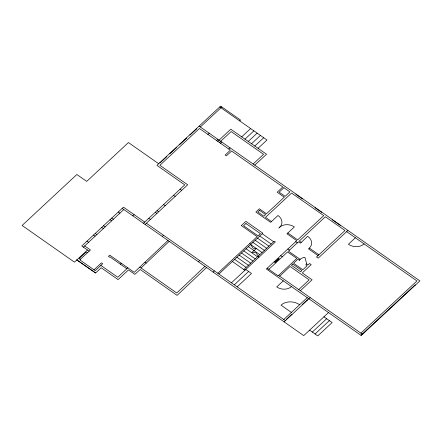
<?xml version="1.0" encoding="UTF-8"?>
<svg xmlns="http://www.w3.org/2000/svg" width="442" height="442" viewBox="0 0 442 442"><rect width="100%" height="100%" fill="white"/><g stroke="black" fill="none" stroke-linecap="round" stroke-linejoin="round"><path stroke-width="0.66" d="M126.887 268.764L109.986 256.918L109.66 257.222L108.434 256.36L109.738 255.15L134.235 272.316L167.977 240.476M141.048 267.979L169.203 241.332M198.375 261.774L199.657 260.559M204.911 266.36L176.756 293.007L139.821 267.117M206.547 267.509L177.098 295.378L140.153 269.476L134.887 274.372L128.523 269.907L118.091 279.615L101.19 267.769L95.594 272.979L76.842 259.929L95.594 272.979M213.094 272.09L214.381 270.874M200.331 126.992L221.851 106.97M83.389 247.139L123.815 209.525M207.889 134.412L209.193 133.202M87.494 250.017L74.455 262.15L22.1 225.459L76.869 174.496L86.709 181.391L128.445 142.556L158.678 163.744M132.815 215.829L134.114 214.619M216.608 140.528L217.912 139.313M217.768 141.341L230.812 129.202L266.52 154.23L254.78 165.153M239.724 120.915L240.592 120.102L220.624 106.108L156.938 165.363L184.739 184.855L143.446 223.276M219.403 142.484L231.144 131.567L263.581 154.302L253.144 164.01M220.492 143.247L221.801 142.037M93.98 269.808L101.478 262.835L102.704 263.692L95.207 270.67L79.787 259.857L90.433 249.951L84.693 245.923M145.081 224.425L187.684 184.784L159.877 165.297L199.436 128.489L230.376 150.175L225.16 155.032L226.387 155.888L231.602 151.037L282.847 186.955L277.195 192.209L284.283 197.182L266.46 213.762L259.371 208.795L255.896 212.033L270.615 222.348L278.007 215.475A10.52 8.265 10.1 0 1 279.664 227.271L278.791 228.083M241.713 136.849L250.625 128.556M228.741 149.031L230.044 147.816M244.984 139.142L253.896 130.849M248.255 141.434L257.167 133.141M120.346 264.178L121.323 263.266M251.526 143.727L260.437 135.434M254.796 146.015L263.708 137.727M127.865 267.852L117.76 277.256L100.859 265.41M162.253 236.459L163.551 235.249M258.067 148.308L266.979 140.02L219.757 106.92M241.222 225.685L245.896 221.337L262.797 233.183L218.889 274.034L146.379 223.216M296.146 194.148L295.93 194.347L302.472 198.933L302.687 198.734M217.796 273.272L257.145 236.663L241.332 225.58M243.818 269.521L274.244 241.205L275.338 241.967L231.431 282.819M315.229 207.519L315.008 207.723L321.549 212.309L321.77 212.105M234.293 284.825L248.636 271.482M237.155 286.836L251.498 273.488L245.774 269.471M274.791 262.15L278.819 258.404L279.228 258.692L275.2 262.438M268.858 269.344L287.549 251.951L296.82 258.443L278.128 275.836L267.222 268.195M332.401 219.558L332.185 219.757L340.362 225.492L340.578 225.287M300.367 290.714L312.107 279.797L302.295 272.918L311.201 264.625L309.566 263.482L308.046 264.896L306.682 263.94L304.925 257.316A8.415 6.613 10.1 0 0 300.14 259.355L288.422 251.139L298.422 241.835L300.328 243.172L307.715 236.299A10.52 8.265 10.1 0 1 309.372 248.095L308.505 248.907L318.047 255.592M279.653 276.195L290.085 266.487L309.168 279.863L298.731 289.571M299.273 260.161L300.14 259.355M283.256 280.847L276.731 286.919A10.52 8.265 10.1 0 0 291.433 286.582M306.682 263.94L305.814 264.747L307.179 265.703L302.831 269.747L293.56 263.255L297.908 259.211L299.543 260.355M347.937 230.448L318.157 258.156L316.522 257.006L344.998 230.514L325.373 216.757L299.289 241.028L301.195 242.365M355.357 237.774L348.401 244.249A11.221 8.818 10.1 0 0 364.081 243.89M283.764 319.505L307.24 297.665M284.096 321.864L310.179 297.593M328.505 312.566L303.726 335.622L122.18 208.375M312.317 332.069L326.666 318.721M315.047 333.981L329.389 320.632M360.882 333.13L416.961 280.952L346.633 231.663M360.943 335.301L415.171 284.841L415.447 285.035M199.104 126.13L419.9 280.885L361.213 335.489L266.355 269.001L296.781 240.691L286.969 233.812L294.361 226.934A10.52 8.265 10.1 0 0 279.664 227.271M196.281 128.76L196.552 128.948L190.032 135.02L189.762 134.827M186.281 138.064L186.552 138.252L180.032 144.319L179.761 144.131M176.281 147.368L176.557 147.556L170.037 153.623L169.761 153.435M271.487 221.541L265.487 217.337L291.571 193.066L323.737 215.613L297.654 239.879L287.841 233M309.372 248.095L318.914 254.785M295.698 241.702L297.333 242.846M166.286 156.667L166.557 156.86L160.037 162.927L159.766 162.733M287.875 248.984L289.51 250.128M262.205 233.735L273.653 241.757M259.752 236.011L271.206 244.034M257.471 238.133L268.918 246.161M280.698 255.658L282.333 256.802M255.189 240.26L266.637 248.282M180.071 189.204L181.706 190.347M252.907 242.382L264.355 250.404M250.625 244.503L262.073 252.531M274.178 261.725L275.814 262.868M248.343 246.63L259.791 254.653M173.546 195.27L175.181 196.414M246.061 248.752L257.509 256.774M243.78 250.874L255.227 258.901M278.559 275.432L362.517 334.279M241.498 253.001L252.946 261.023M307.682 299.919L307.411 299.731L302.19 304.582L302.466 304.776M239.216 255.122L250.664 263.15M323.936 316.815L332.119 322.544L317.77 335.892L309.593 330.157M163.551 204.569L165.186 205.718M236.934 257.244L248.382 265.272M234.652 259.371L246.1 267.393M232.365 261.493L244.907 270.283M157.026 210.641L158.667 211.784M155.291 212.254L156.927 213.403M291.372 312.428L281.018 305.168A13.326 10.475 10.1 0 1 299.632 304.742M291.924 314.582L291.648 314.395L286.433 319.246L286.709 319.439M148.772 218.326L150.407 219.47M144.749 222.066L123.484 207.165L81.753 245.995L89.129 251.161M218.889 274.034L285.405 320.649M118.268 212.016L119.904 213.166M111.749 218.083L113.384 219.232M110.008 219.702L111.644 220.845M103.489 225.768L105.124 226.917M101.748 227.387L103.384 228.531M144.987 262.228L146.263 263.123M95.229 233.453L96.864 234.603M93.489 235.072L95.124 236.216M86.969 241.139L88.604 242.288M87.389 252.78L86.184 251.934L79.228 258.41L80.438 259.255M249.907 243.398L253.039 248.189L256.354 248.52L251.984 252.349L256.056 252.813L258.94 257.222M259.592 210.37L257.857 211.989L263.852 216.188L265.592 214.574L259.592 210.37M283.941 187.717L279.156 192.165L285.156 196.37L289.935 191.922L283.941 187.717M245.956 223.503L243.564 225.729L258.012 235.857L260.404 233.63L245.956 223.503M292.692 264.062L291.388 265.277L300.659 271.769L301.963 270.559L292.692 264.062"/></g></svg>
